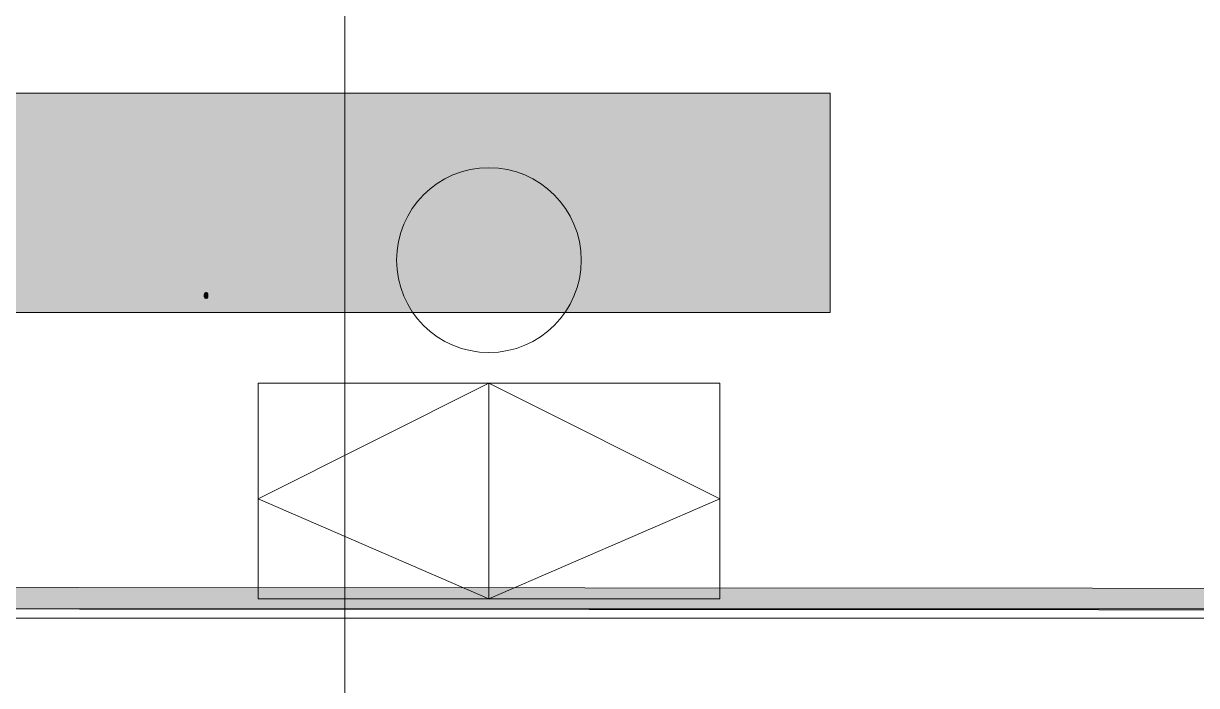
# Model space of a CAD drawing. Header units: millimetres. Extents: x 0 to 1189, y 0 to 841.
# Drawn here: x 394.74 to 432.85, y 373.01 to 394.5 of the extents above; entities that cross this region are included whole.
import ezdxf

# ---------------------------------------------------------------- set-up
doc = ezdxf.new("R2010")
doc.units = ezdxf.units.MM

msp = doc.modelspace()

# ---------------------------------------------------------------- hatches: boundary and pattern name
at = {"true_color": 0xffffff}
h = msp.add_hatch(color=7, dxfattribs=at)
h.dxf.hatch_style = 2
h.paths.add_polyline_path([(389.397595, 392.23437), (420.940643, 392.23437), (420.940643, 385.116359), (389.397595, 385.116359)])
at = {"true_color": 0x0077b0}
h = msp.add_hatch(color=144, dxfattribs=at)
h.dxf.hatch_style = 2
h.paths.add_polyline_path([(395.035683, 392.054862), (394.451395, 392.054862), (394.451395, 391.942415), (394.426797, 391.868414), (394.355484, 391.843196), (394.276935, 391.868758), (394.251304, 391.945171), (394.25406, 392.156837), (394.279347, 392.232974), (394.355484, 392.258261), (395.163014, 392.258261), (395.236877, 392.233318), (395.264438, 392.159593), (395.258925, 392.134237), (394.855436, 390.316329), (394.823121, 390.257901), (394.758973, 390.237506), (394.683043, 390.262999), (394.65755, 390.338929), (394.65755, 390.361529)])
h = msp.add_hatch(color=144, dxfattribs=at)
h.paths.add_polyline_path([(401.081309, 389.259865), (401.081309, 388.048845), (401.051819, 387.892162), (400.962798, 387.76111), (400.832091, 387.673674), (400.677819, 387.645355), (400.474972, 387.645355), (400.318634, 387.673674), (400.189994, 387.76111), (400.100973, 387.892162), (400.071483, 388.048845), (400.071483, 388.652977), (400.100973, 388.80966), (400.189994, 388.940711), (400.319667, 389.027114), (400.474972, 389.056466), (400.878462, 389.056466), (400.878462, 389.259865), (400.863924, 389.337999), (400.821687, 389.403732), (400.756368, 389.445486), (400.677819, 389.459956), (400.372997, 389.459956), (400.299479, 389.48545), (400.27433, 389.561379), (400.299479, 389.637792), (400.372997, 389.663354), (400.677819, 389.663354), (400.834158, 389.633658), (400.962798, 389.544843), (401.051819, 389.415996)])
h.paths.add_polyline_path([(400.878462, 388.048845), (400.878462, 388.853068), (400.474972, 388.853068), (400.396424, 388.838805), (400.331105, 388.796844), (400.288868, 388.731111), (400.27433, 388.652977), (400.27433, 388.048845), (400.289213, 387.971743), (400.333861, 387.904978), (400.398836, 387.860605), (400.474972, 387.845997), (400.677819, 387.845997), (400.75499, 387.860605), (400.818931, 387.904978), (400.863579, 387.97071)])
h = msp.add_hatch(color=144, dxfattribs=at)
h.paths.add_polyline_path([(394.935782, 388.147512), (394.935782, 388.551553), (394.944817, 388.653192), (394.972093, 388.746614), (395.01787, 388.832079), (395.082405, 388.909843), (395.160169, 388.974378), (395.245634, 389.020155), (395.339056, 389.047431), (395.440695, 389.056466), (395.635756, 389.020499), (395.798985, 388.912599), (395.86352, 388.834792), (395.909297, 388.749026), (395.936573, 388.654785), (395.945608, 388.551553), (395.945608, 388.147512), (395.936143, 388.047467), (395.907919, 387.954863), (395.861195, 387.8697), (395.796229, 387.791978), (395.71967, 387.727443), (395.634378, 387.681666), (395.541128, 387.65439), (395.440695, 387.645355), (395.339056, 387.65439), (395.245634, 387.681666), (395.160169, 387.727443), (395.082405, 387.791978), (395.01787, 387.8697), (394.972093, 387.954863), (394.944817, 388.047467)])
h.paths.add_polyline_path([(395.742761, 388.150268), (395.742761, 388.554309), (395.721264, 388.669789), (395.655118, 388.768732), (395.557622, 388.834395), (395.440695, 388.855824), (395.323768, 388.834395), (395.226272, 388.768732), (395.160126, 388.669789), (395.138629, 388.554309), (395.138629, 388.150268), (395.160126, 388.032722), (395.226272, 387.935846), (395.323768, 387.868804), (395.440695, 387.845997), (395.557622, 387.868804), (395.655118, 387.935846), (395.721264, 388.033755)])
h = msp.add_hatch(color=144, dxfattribs=at)
h.dxf.hatch_style = 2
h.paths.add_polyline_path([(396.854998, 389.056466), (397.258488, 389.056466), (397.334624, 389.031524), (397.359911, 388.957799), (397.359911, 387.744023), (397.334624, 387.669264), (397.258488, 387.645355), (397.182351, 387.669264), (397.157064, 387.744023), (397.157064, 388.853068), (396.925553, 388.853068), (396.544664, 387.713155), (396.510695, 387.662305), (396.451508, 387.645355), (396.375372, 387.670642), (396.350085, 387.746779), (396.355597, 387.778198), (396.753574, 388.974886), (396.793744, 389.03676)])
h = msp.add_hatch(color=144, dxfattribs=at)
h.paths.add_polyline_path([(398.571367, 388.853068), (398.167877, 388.853068), (398.089329, 388.838805), (398.02401, 388.796844), (397.981773, 388.731111), (397.967235, 388.652977), (397.967235, 388.048845), (397.982118, 387.971743), (398.026766, 387.904978), (398.091741, 387.860605), (398.167877, 387.845997), (398.370725, 387.845997), (398.447895, 387.860605), (398.511836, 387.904978), (398.556484, 387.97071), (398.571367, 388.048845)])
h.paths.add_polyline_path([(398.974856, 387.744023), (398.949914, 387.669264), (398.876189, 387.645355), (398.746584, 387.670987), (398.644679, 387.749535), (398.519484, 387.670987), (398.370725, 387.645355), (398.167877, 387.645355), (398.011539, 387.673674), (397.882899, 387.76111), (397.793878, 387.891128), (397.764388, 388.048845), (397.764388, 388.652977), (397.793878, 388.80966), (397.882899, 388.940711), (398.011539, 389.027114), (398.167877, 389.056466), (398.67279, 389.056466), (398.748927, 389.031524), (398.774214, 388.957799), (398.774214, 387.947421), (398.799777, 387.871284), (398.876189, 387.845997), (398.949914, 387.820435)])
h = msp.add_hatch(color=144, dxfattribs=at)
h.paths.add_polyline_path([(401.485786, 388.147512), (401.485786, 388.551553), (401.49482, 388.653192), (401.522097, 388.746614), (401.567874, 388.832079), (401.632409, 388.909843), (401.710173, 388.974378), (401.795638, 389.020155), (401.88906, 389.047431), (401.990699, 389.056466), (402.18576, 389.020499), (402.348989, 388.912599), (402.413524, 388.834792), (402.459301, 388.749026), (402.486577, 388.654785), (402.495612, 388.551553), (402.495612, 388.147512), (402.486147, 388.047467), (402.457923, 387.954863), (402.411199, 387.8697), (402.346233, 387.791978), (402.269674, 387.727443), (402.184382, 387.681666), (402.091132, 387.65439), (401.990699, 387.645355), (401.88906, 387.65439), (401.795638, 387.681666), (401.710173, 387.727443), (401.632409, 387.791978), (401.567874, 387.8697), (401.522097, 387.954863), (401.49482, 388.047467)])
h.paths.add_polyline_path([(402.292765, 388.150268), (402.292765, 388.554309), (402.271267, 388.669789), (402.205122, 388.768732), (402.107625, 388.834395), (401.990699, 388.855824), (401.873772, 388.834395), (401.776276, 388.768732), (401.71013, 388.669789), (401.688633, 388.554309), (401.688633, 388.150268), (401.71013, 388.032722), (401.776276, 387.935846), (401.873772, 387.868804), (401.990699, 387.845997), (402.107625, 387.868804), (402.205122, 387.935846), (402.271267, 388.033755)])
h = msp.add_hatch(color=144, dxfattribs=at)
h.dxf.hatch_style = 2
h.paths.add_polyline_path([(403.591338, 387.744023), (403.591338, 388.957799), (403.616625, 389.031524), (403.692761, 389.056466), (404.197674, 389.056466), (404.351946, 389.027114), (404.482653, 388.940711), (404.571674, 388.80966), (404.601164, 388.652977), (404.601164, 387.744023), (404.575877, 387.669264), (404.49974, 387.645355), (404.423604, 387.669264), (404.398317, 387.744023), (404.398317, 388.652977), (404.383778, 388.731111), (404.341542, 388.796844), (404.276223, 388.839839), (404.197674, 388.853068), (403.794185, 388.853068), (403.794185, 387.744023), (403.768898, 387.669264), (403.692761, 387.645355), (403.616625, 387.669264)])
h = msp.add_hatch(color=144, dxfattribs=at)
h.paths.add_polyline_path([(405.005641, 388.147512), (405.005641, 388.551553), (405.014675, 388.653192), (405.041952, 388.746614), (405.087729, 388.832079), (405.152264, 388.909843), (405.230028, 388.974378), (405.315492, 389.020155), (405.408915, 389.047431), (405.510554, 389.056466), (405.705615, 389.020499), (405.868844, 388.912599), (405.933379, 388.834792), (405.979156, 388.749026), (406.006432, 388.654785), (406.015467, 388.551553), (406.015467, 388.147512), (406.006002, 388.047467), (405.977778, 387.954863), (405.931053, 387.8697), (405.866088, 387.791978), (405.789529, 387.727443), (405.704237, 387.681666), (405.610987, 387.65439), (405.510554, 387.645355), (405.408915, 387.65439), (405.315492, 387.681666), (405.230028, 387.727443), (405.152264, 387.791978), (405.087729, 387.8697), (405.041952, 387.954863), (405.014675, 388.047467)])
h.paths.add_polyline_path([(405.81262, 388.150268), (405.81262, 388.554309), (405.791122, 388.669789), (405.724976, 388.768732), (405.62748, 388.834395), (405.510554, 388.855824), (405.393627, 388.834395), (405.296131, 388.768732), (405.229985, 388.669789), (405.208488, 388.554309), (405.208488, 388.150268), (405.229985, 388.032722), (405.296131, 387.935846), (405.393627, 387.868804), (405.510554, 387.845997), (405.62748, 387.868804), (405.724976, 387.935846), (405.791122, 388.033755)])
h = msp.add_hatch(color=144, dxfattribs=at)
h.dxf.hatch_style = 2
h.paths.add_polyline_path([(406.521367, 389.056466), (407.42977, 389.056466), (407.585144, 389.027114), (407.715299, 388.940711), (407.804114, 388.80966), (407.833811, 388.652977), (407.833811, 387.744023), (407.808248, 387.669264), (407.731836, 387.645355), (407.655699, 387.669264), (407.630412, 387.744023), (407.630412, 388.652977), (407.615943, 388.731111), (407.574188, 388.796844), (407.508387, 388.839839), (407.42977, 388.853068), (407.226923, 388.853068), (407.226923, 387.744023), (407.201429, 387.669264), (407.125499, 387.645355), (407.051498, 387.669264), (407.02628, 387.744023), (407.02628, 388.853068), (406.622791, 388.853068), (406.622791, 387.744023), (406.597504, 387.669264), (406.521367, 387.645355), (406.445231, 387.669264), (406.419944, 387.744023), (406.419944, 388.957799), (406.445231, 389.031524)])
h = msp.add_hatch(color=144, dxfattribs=at)
h.paths.add_polyline_path([(408.238012, 388.147512), (408.238012, 388.551553), (408.247047, 388.653192), (408.274324, 388.746614), (408.3201, 388.832079), (408.384636, 388.909843), (408.4624, 388.974378), (408.547864, 389.020155), (408.641287, 389.047431), (408.742925, 389.056466), (408.937987, 389.020499), (409.101215, 388.912599), (409.165751, 388.834792), (409.211527, 388.749026), (409.238804, 388.654785), (409.247839, 388.551553), (409.247839, 388.147512), (409.238373, 388.047467), (409.210149, 387.954863), (409.163425, 387.8697), (409.098459, 387.791978), (409.021901, 387.727443), (408.936609, 387.681666), (408.843359, 387.65439), (408.742925, 387.645355), (408.641287, 387.65439), (408.547864, 387.681666), (408.4624, 387.727443), (408.384636, 387.791978), (408.3201, 387.8697), (408.274324, 387.954863), (408.247047, 388.047467)])
h.paths.add_polyline_path([(409.044991, 388.150268), (409.044991, 388.554309), (409.023494, 388.669789), (408.957348, 388.768732), (408.859852, 388.834395), (408.742925, 388.855824), (408.625999, 388.834395), (408.528503, 388.768732), (408.462357, 388.669789), (408.44086, 388.554309), (408.44086, 388.150268), (408.462357, 388.032722), (408.528503, 387.935846), (408.625999, 387.868804), (408.742925, 387.845997), (408.859852, 387.868804), (408.957348, 387.935846), (409.023494, 388.033755)])
h = msp.add_hatch(color=144, dxfattribs=at)
h.dxf.hatch_style = 2
h.paths.add_polyline_path([(410.157228, 389.056466), (410.560718, 389.056466), (410.636855, 389.031524), (410.662142, 388.957799), (410.662142, 387.744023), (410.636855, 387.669264), (410.560718, 387.645355), (410.484581, 387.669264), (410.459294, 387.744023), (410.459294, 388.853068), (410.227784, 388.853068), (409.846894, 387.713155), (409.812926, 387.662305), (409.753739, 387.645355), (409.677602, 387.670642), (409.652315, 387.746779), (409.657827, 387.778198), (410.055805, 388.974886), (410.095975, 389.03676)])
h = msp.add_hatch(color=144, dxfattribs=at)
h.dxf.hatch_style = 2
h.paths.add_polyline_path([(411.269465, 388.393354), (411.904465, 389.028354), (411.935609, 389.049852), (411.975021, 389.056466), (412.051158, 389.031524), (412.076445, 388.957799), (412.045577, 388.887243), (411.602399, 388.44131), (412.057152, 387.803554), (412.076445, 387.744023), (412.051158, 387.669264), (411.975021, 387.645355), (411.926445, 387.656035), (411.890685, 387.687799), (411.455776, 388.297443), (411.269465, 388.108376), (411.269465, 387.744023), (411.244178, 387.669264), (411.168042, 387.645355), (411.091905, 387.669264), (411.066618, 387.744023), (411.066618, 388.957799), (411.091905, 389.031524), (411.168042, 389.056466), (411.244178, 389.031524), (411.269465, 388.957799)])
h = msp.add_hatch(color=144, dxfattribs=at)
h.paths.add_polyline_path([(413.2879, 388.853068), (412.884411, 388.853068), (412.805863, 388.838805), (412.740544, 388.796844), (412.698307, 388.731111), (412.683768, 388.652977), (412.683768, 388.048845), (412.698651, 387.971743), (412.7433, 387.904978), (412.808274, 387.860605), (412.884411, 387.845997), (413.087258, 387.845997), (413.164428, 387.860605), (413.228369, 387.904978), (413.273018, 387.97071), (413.2879, 388.048845)])
h.paths.add_polyline_path([(413.69139, 387.744023), (413.666447, 387.669264), (413.592722, 387.645355), (413.463118, 387.670987), (413.361212, 387.749535), (413.236017, 387.670987), (413.087258, 387.645355), (412.884411, 387.645355), (412.728072, 387.673674), (412.599432, 387.76111), (412.510411, 387.891128), (412.480921, 388.048845), (412.480921, 388.652977), (412.510411, 388.80966), (412.599432, 388.940711), (412.728072, 389.027114), (412.884411, 389.056466), (413.389324, 389.056466), (413.465461, 389.031524), (413.490748, 388.957799), (413.490748, 387.947421), (413.51631, 387.871284), (413.592722, 387.845997), (413.666447, 387.820435)])
h = msp.add_hatch(color=144, dxfattribs=at)
h.paths.add_polyline_path([(407.694428, 386.541377), (407.786274, 386.596498), (407.870265, 386.61524), (407.91581, 386.629089), (407.956806, 386.668156), (407.987261, 386.717766), (407.997045, 386.767375), (407.985952, 386.826355), (407.952948, 386.875413), (407.903683, 386.907797), (407.84491, 386.917857), (407.786136, 386.90697), (407.736871, 386.875413), (407.705314, 386.826355), (407.694428, 386.767375)])
h.paths.add_polyline_path([(408.071459, 386.585474), (408.165097, 386.528354), (408.238477, 386.446016), (408.284159, 386.346246), (408.299662, 386.238208), (408.299662, 385.933937), (408.271412, 385.788348), (408.187765, 385.667149), (408.066154, 385.584122), (407.920977, 385.556906), (407.774699, 385.584122), (407.651984, 385.667149), (407.56944, 385.789175), (407.542292, 385.933937), (407.542292, 386.767375), (407.564341, 386.885128), (407.631038, 386.983451), (407.728259, 387.048495), (407.84491, 387.070543), (407.962181, 387.048219), (408.060435, 386.981246), (408.125478, 386.884853), (408.147527, 386.767375), (408.12851, 386.664642)])
h.paths.add_polyline_path([(408.147527, 385.935591), (408.147527, 386.238208), (408.131266, 386.3253), (408.081932, 386.399163), (408.008483, 386.448704), (407.920977, 386.464758), (407.833472, 386.448704), (407.760022, 386.399163), (407.710689, 386.3253), (407.694428, 386.238208), (407.694428, 385.935591), (407.710689, 385.847328), (407.760022, 385.775187), (407.833472, 385.724545), (407.920977, 385.707388), (408.008483, 385.724545), (408.081932, 385.775187), (408.131266, 385.848155)])
h = msp.add_hatch(color=144, dxfattribs=at)
h.dxf.hatch_style = 2
h.paths.add_polyline_path([(395.380731, 385.859523), (395.370947, 385.922706), (395.340492, 385.969766), (395.251195, 386.010005), (395.154181, 386.010005), (395.101265, 386.033156), (395.078114, 386.086073), (395.101265, 386.141194), (395.175128, 386.164345), (395.198279, 386.164345), (395.223635, 386.162141), (395.290952, 386.173303), (395.340492, 386.206789), (395.370947, 386.254125), (395.380731, 386.312622), (395.370671, 386.371396), (395.338287, 386.420661), (395.289022, 386.452838), (395.230249, 386.463104), (395.154181, 386.463104), (395.08397, 386.45332), (394.99929, 386.424519), (394.930044, 386.395994), (394.908339, 386.386485), (394.868101, 386.414046), (394.851564, 386.466963), (394.882846, 386.524082), (394.976139, 386.575001), (395.071568, 386.605455), (395.154181, 386.61524), (395.230249, 386.61524), (395.347796, 386.59326), (395.446326, 386.528699), (395.510887, 386.429962), (395.532866, 386.312622), (395.507304, 386.176403), (395.429238, 386.086073), (395.507304, 385.995742), (395.532866, 385.859523), (395.510887, 385.742183), (395.446326, 385.643447), (395.347796, 385.578059), (395.230249, 385.556906), (395.154181, 385.556906), (395.069639, 385.566415), (394.973934, 385.59494), (394.88195, 385.646134), (394.851564, 385.705183), (394.868101, 385.7581), (394.910544, 385.785661), (394.934729, 385.776152), (395.001495, 385.747627), (395.084246, 385.717172), (395.154181, 385.707388), (395.230249, 385.707388), (395.289022, 385.718481), (395.338287, 385.751485), (395.369844, 385.80075)])
h = msp.add_hatch(color=144, dxfattribs=at)
h.dxf.hatch_style = 2
h.paths.add_polyline_path([(395.98829, 386.118043), (396.46454, 386.594293), (396.517457, 386.61524), (396.574508, 386.596498), (396.593525, 386.541377), (396.570374, 386.48846), (396.237991, 386.153872), (396.578642, 385.675417), (396.593525, 385.630769), (396.574508, 385.574821), (396.517457, 385.556906), (396.454067, 385.588877), (396.128299, 386.045834), (395.98829, 385.904172), (395.98829, 385.630769), (395.969273, 385.574821), (395.912223, 385.556906), (395.855172, 385.574821), (395.836155, 385.630769), (395.836155, 386.541377), (395.855172, 386.596498), (395.912223, 386.61524), (395.969273, 386.596498), (395.98829, 386.541377)])
h = msp.add_hatch(color=144, dxfattribs=at)
h.dxf.hatch_style = 2
h.paths.add_polyline_path([(397.502216, 385.402566), (397.502216, 385.556906), (397.199598, 385.556906), (397.082327, 385.578059), (396.985727, 385.643447), (396.91903, 385.742183), (396.896981, 385.859523), (396.896981, 386.541377), (396.915998, 386.596498), (396.973049, 386.61524), (397.0301, 386.596498), (397.049117, 386.541377), (397.049117, 385.859523), (397.060279, 385.801577), (397.093765, 385.751485), (397.142754, 385.718481), (397.199598, 385.707388), (397.502216, 385.707388), (397.502216, 386.541377), (397.521233, 386.596498), (397.578283, 386.61524), (397.635334, 386.596498), (397.654351, 386.541377), (397.654351, 385.404771), (397.632578, 385.287017), (397.56781, 385.188694), (397.47121, 385.123651), (397.353939, 385.101602), (397.049117, 385.101602), (396.992066, 385.120688), (396.973049, 385.178221), (396.9962, 385.231138), (397.049117, 385.254289), (397.351734, 385.254289), (397.410507, 385.264349), (397.459772, 385.296733), (397.491329, 385.344068)])
h = msp.add_hatch(color=144, dxfattribs=at)
h.dxf.hatch_style = 2
h.paths.add_polyline_path([(398.626982, 386.312622), (398.626982, 385.859523), (398.638144, 385.801577), (398.671631, 385.751485), (398.72062, 385.718481), (398.777464, 385.707388), (399.004013, 385.707388), (399.061064, 385.688302), (399.080081, 385.630769), (399.061064, 385.574821), (399.004013, 385.556906), (398.777464, 385.556906), (398.660193, 385.578059), (398.563592, 385.643447), (398.496895, 385.741357), (398.474847, 385.859523), (398.474847, 386.312622), (398.496895, 386.429962), (398.563592, 386.528699), (398.660193, 386.59326), (398.777464, 386.61524), (399.004013, 386.61524), (399.061064, 386.596223), (399.080081, 386.539172), (399.061064, 386.482121), (399.004013, 386.463104), (398.777464, 386.463104), (398.718691, 386.452218), (398.669426, 386.420661), (398.637869, 386.371396)])
h = msp.add_hatch(color=144, dxfattribs=at)
h.dxf.hatch_style = 2
h.paths.add_polyline_path([(399.837955, 385.933937), (399.535337, 386.323095), (399.535337, 385.630769), (399.516321, 385.574821), (399.45927, 385.556906), (399.402219, 385.574821), (399.383202, 385.630769), (399.383202, 386.541377), (399.402219, 386.596498), (399.45927, 386.61524), (399.497304, 386.603871), (399.535337, 386.568937), (399.837955, 386.179228), (400.140572, 386.568937), (400.178881, 386.603871), (400.217191, 386.61524), (400.272312, 386.596498), (400.291054, 386.541377), (400.291054, 385.630769), (400.272312, 385.574821), (400.217191, 385.556906), (400.159658, 385.574821), (400.140572, 385.630769), (400.140572, 386.323095)])
h = msp.add_hatch(color=144, dxfattribs=at)
h.dxf.hatch_style = 2
h.paths.add_polyline_path([(401.721393, 386.312622), (401.721393, 385.859523), (401.732555, 385.801577), (401.766042, 385.751485), (401.815031, 385.718481), (401.871875, 385.707388), (402.098425, 385.707388), (402.155475, 385.688302), (402.174492, 385.630769), (402.155475, 385.574821), (402.098425, 385.556906), (401.871875, 385.556906), (401.754604, 385.578059), (401.658004, 385.643447), (401.591306, 385.741357), (401.569258, 385.859523), (401.569258, 386.312622), (401.591306, 386.429962), (401.658004, 386.528699), (401.754604, 386.59326), (401.871875, 386.61524), (402.098425, 386.61524), (402.155475, 386.596223), (402.174492, 386.539172), (402.155475, 386.482121), (402.098425, 386.463104), (401.871875, 386.463104), (401.813102, 386.452218), (401.763837, 386.420661), (401.73228, 386.371396)])
h = msp.add_hatch(color=144, dxfattribs=at)
h.dxf.hatch_style = 2
h.paths.add_polyline_path([(402.947249, 386.086073), (403.222305, 385.673213), (403.234983, 385.630769), (403.215966, 385.574821), (403.158915, 385.556906), (403.095525, 385.588877), (402.856298, 385.948269), (402.617071, 385.588877), (402.553681, 385.556906), (402.500764, 385.577852), (402.477613, 385.630769), (402.490291, 385.673213), (402.765348, 386.086073), (402.490291, 386.496728), (402.477613, 386.541377), (402.49663, 386.596498), (402.553681, 386.61524), (402.617071, 386.583269), (402.856298, 386.223877), (403.095525, 386.583269), (403.158915, 386.61524), (403.215966, 386.597325), (403.234983, 386.541377), (403.222305, 386.496728)])
h = msp.add_hatch(color=144, dxfattribs=at)
h.paths.add_polyline_path([(403.917124, 386.464758), (403.829619, 386.448704), (403.756169, 386.399163), (403.706836, 386.326127), (403.690575, 386.238208), (403.690575, 386.162141), (404.143674, 386.162141), (404.143674, 386.238208), (404.127413, 386.326127), (404.078079, 386.399163), (404.00463, 386.448704)])
h.paths.add_polyline_path([(403.690575, 386.010005), (403.690575, 385.859523), (403.701737, 385.801577), (403.735223, 385.751485), (403.784212, 385.718481), (403.841057, 385.707388), (404.219741, 385.707388), (404.276792, 385.688302), (404.295809, 385.630769), (404.276792, 385.574821), (404.219741, 385.556906), (403.841057, 385.556906), (403.723786, 385.578059), (403.627185, 385.643447), (403.560488, 385.741357), (403.538439, 385.859523), (403.538439, 386.236555), (403.565587, 386.382764), (403.648131, 386.504996), (403.770846, 386.588023), (403.917124, 386.61524), (404.063403, 386.588299), (404.186117, 386.507201), (404.268662, 386.384694), (404.295809, 386.238208), (404.295809, 386.010005)])
h = msp.add_hatch(color=144, dxfattribs=at)
h.dxf.hatch_style = 2
h.paths.add_polyline_path([(405.054018, 385.933937), (404.751401, 386.323095), (404.751401, 385.630769), (404.732384, 385.574821), (404.675333, 385.556906), (404.618283, 385.574821), (404.599266, 385.630769), (404.599266, 386.541377), (404.618283, 386.596498), (404.675333, 386.61524), (404.713367, 386.603871), (404.751401, 386.568937), (405.054018, 386.179228), (405.356635, 386.568937), (405.394945, 386.603871), (405.433254, 386.61524), (405.488376, 386.596498), (405.507117, 386.541377), (405.507117, 385.630769), (405.488376, 385.574821), (405.433254, 385.556906), (405.375721, 385.574821), (405.356635, 385.630769), (405.356635, 386.323095)])
h = msp.add_hatch(color=144, dxfattribs=at)
h.paths.add_polyline_path([(406.41568, 385.859523), (406.393631, 385.742183), (406.328587, 385.643447), (406.230333, 385.578059), (406.113062, 385.556906), (405.886513, 385.556906), (405.829462, 385.574821), (405.810445, 385.630769), (405.810445, 386.541377), (405.829462, 386.596498), (405.886513, 386.61524), (405.943564, 386.596498), (405.962581, 386.541377), (405.962581, 386.162141), (406.113062, 386.162141), (406.230333, 386.140161), (406.328587, 386.0756), (406.393631, 385.97707)])
h.paths.add_polyline_path([(406.265198, 385.859523), (406.254105, 385.918297), (406.221101, 385.967562), (406.171836, 385.999119), (406.113062, 386.010005), (405.962581, 386.010005), (405.962581, 385.707388), (406.113062, 385.707388), (406.171836, 385.718481), (406.221101, 385.751485), (406.254105, 385.80075)])
h.paths.add_polyline_path([(406.567815, 386.541377), (406.586901, 386.596498), (406.644434, 386.61524), (406.699555, 386.596498), (406.718297, 386.541377), (406.718297, 385.630769), (406.699555, 385.574821), (406.644434, 385.556906), (406.586901, 385.574821), (406.567815, 385.630769)])
h = msp.add_hatch(color=144, dxfattribs=at)
h.dxf.hatch_style = 2
h.paths.add_polyline_path([(409.121636, 385.630769), (409.121636, 386.541377), (409.140653, 386.596498), (409.197704, 386.61524), (409.576389, 386.61524), (409.692213, 386.59326), (409.79026, 386.528699), (409.856957, 386.429962), (409.879006, 386.312622), (409.879006, 385.630769), (409.859989, 385.574821), (409.802938, 385.556906), (409.745887, 385.574821), (409.72687, 385.630769), (409.72687, 386.312622), (409.715984, 386.371396), (409.684427, 386.420661), (409.635162, 386.452838), (409.576389, 386.463104), (409.273771, 386.463104), (409.273771, 385.630769), (409.254755, 385.574821), (409.197704, 385.556906), (409.140653, 385.574821)])
h = msp.add_hatch(color=144, dxfattribs=at)
h.paths.add_polyline_path([(410.182462, 386.541377), (410.201479, 386.596498), (410.25853, 386.61524), (410.637215, 386.61524), (410.754486, 386.59326), (410.851086, 386.528699), (410.917783, 386.429962), (410.939832, 386.312622), (410.939832, 385.859523), (410.917783, 385.742183), (410.851086, 385.643447), (410.754486, 385.578059), (410.637215, 385.556906), (410.334598, 385.556906), (410.334598, 385.176016), (410.315581, 385.120413), (410.25853, 385.101602), (410.201479, 385.120413), (410.182462, 385.176016)])
h.paths.add_polyline_path([(410.334598, 386.463104), (410.334598, 385.707388), (410.637215, 385.707388), (410.694886, 385.718481), (410.743048, 385.751485), (410.776535, 385.80075), (410.787697, 385.859523), (410.787697, 386.312622), (410.77681, 386.371396), (410.745253, 386.420661), (410.695988, 386.452838), (410.637215, 386.463104)])
h = msp.add_hatch(color=144, dxfattribs=at)
h.dxf.hatch_style = 2
h.paths.add_polyline_path([(412.000658, 386.541377), (412.000658, 385.630769), (411.981641, 385.574821), (411.924591, 385.556906), (411.545906, 385.556906), (411.428635, 385.578059), (411.332034, 385.643447), (411.265337, 385.741357), (411.243289, 385.859523), (411.243289, 386.541377), (411.262305, 386.596498), (411.319356, 386.61524), (411.376407, 386.596498), (411.395424, 386.541377), (411.395424, 385.859523), (411.406586, 385.801577), (411.440072, 385.751485), (411.489062, 385.718481), (411.545906, 385.707388), (411.848523, 385.707388), (411.848523, 386.541377), (411.86754, 386.596498), (411.924591, 386.61524), (411.981641, 386.596498)])
h = msp.add_hatch(color=144, dxfattribs=at)
h.dxf.hatch_style = 2
h.paths.add_polyline_path([(412.758867, 385.933937), (412.45625, 386.323095), (412.45625, 385.630769), (412.437233, 385.574821), (412.380182, 385.556906), (412.323132, 385.574821), (412.304115, 385.630769), (412.304115, 386.541377), (412.323132, 386.596498), (412.380182, 386.61524), (412.418216, 386.603871), (412.45625, 386.568937), (412.758867, 386.179228), (413.061485, 386.568937), (413.099794, 386.603871), (413.138103, 386.61524), (413.193225, 386.596498), (413.211966, 386.541377), (413.211966, 385.630769), (413.193225, 385.574821), (413.138103, 385.556906), (413.08057, 385.574821), (413.061485, 385.630769), (413.061485, 386.323095)])
h = msp.add_hatch(color=144, dxfattribs=at)
h.paths.add_polyline_path([(413.893979, 386.464758), (413.806474, 386.448704), (413.733024, 386.399163), (413.683691, 386.326127), (413.66743, 386.238208), (413.66743, 386.162141), (414.120529, 386.162141), (414.120529, 386.238208), (414.104268, 386.326127), (414.054934, 386.399163), (413.981485, 386.448704)])
h.paths.add_polyline_path([(413.66743, 386.010005), (413.66743, 385.859523), (413.678592, 385.801577), (413.712078, 385.751485), (413.761067, 385.718481), (413.817911, 385.707388), (414.196596, 385.707388), (414.253647, 385.688302), (414.272664, 385.630769), (414.253647, 385.574821), (414.196596, 385.556906), (413.817911, 385.556906), (413.70064, 385.578059), (413.60404, 385.643447), (413.537343, 385.741357), (413.515294, 385.859523), (413.515294, 386.236555), (413.542442, 386.382764), (413.624986, 386.504996), (413.7477, 386.588023), (413.893979, 386.61524), (414.040258, 386.588299), (414.162972, 386.507201), (414.245517, 386.384694), (414.272664, 386.238208), (414.272664, 386.010005)])
h = msp.add_hatch(color=144, dxfattribs=at)
h.dxf.hatch_style = 2
h.paths.add_polyline_path([(415.33349, 386.541377), (415.33349, 385.630769), (415.314473, 385.574821), (415.257423, 385.556906), (415.200372, 385.574821), (415.181355, 385.630769), (415.181355, 386.010005), (414.878738, 386.010005), (414.762914, 386.031985), (414.664866, 386.096546), (414.598169, 386.193698), (414.576121, 386.308213), (414.576121, 386.541377), (414.595137, 386.596498), (414.652188, 386.61524), (414.709239, 386.596498), (414.728256, 386.541377), (414.728256, 386.314827), (414.739418, 386.256054), (414.772904, 386.206789), (414.821894, 386.173303), (414.878738, 386.162141), (415.181355, 386.162141), (415.181355, 386.541377), (415.200372, 386.596498), (415.257423, 386.61524), (415.314473, 386.596498)])
h = msp.add_hatch(color=144, dxfattribs=at)
h.paths.add_polyline_path([(416.242181, 386.463104), (415.939564, 386.463104), (415.880791, 386.452218), (415.831526, 386.420661), (415.799969, 386.371396), (415.789082, 386.312622), (415.789082, 385.859523), (415.800244, 385.801577), (415.833731, 385.751485), (415.88272, 385.718481), (415.939564, 385.707388), (416.091699, 385.707388), (416.14937, 385.718481), (416.197533, 385.751485), (416.231019, 385.80075), (416.242181, 385.859523)])
h.paths.add_polyline_path([(416.544798, 385.630769), (416.526057, 385.574821), (416.470935, 385.556906), (416.373577, 385.576199), (416.297303, 385.635179), (416.203183, 385.576199), (416.091699, 385.556906), (415.939564, 385.556906), (415.822293, 385.578059), (415.725692, 385.643447), (415.658995, 385.741357), (415.636947, 385.859523), (415.636947, 386.312622), (415.658995, 386.429962), (415.725692, 386.528699), (415.822293, 386.59326), (415.939564, 386.61524), (416.318249, 386.61524), (416.3753, 386.596498), (416.394317, 386.541377), (416.394317, 385.783456), (416.413402, 385.726405), (416.470935, 385.707388), (416.526057, 385.688302)])
h = msp.add_hatch(color=144, dxfattribs=at)
h.dxf.hatch_style = 2
h.paths.add_polyline_path([(417.000262, 386.010005), (417.000262, 385.630769), (416.981245, 385.574821), (416.924194, 385.556906), (416.867143, 385.574821), (416.848126, 385.630769), (416.848126, 386.541377), (416.867143, 386.596498), (416.924194, 386.61524), (416.981245, 386.596498), (417.000262, 386.541377), (417.000262, 386.162141), (417.453361, 386.162141), (417.453361, 386.541377), (417.472378, 386.596498), (417.529428, 386.61524), (417.586479, 386.596498), (417.605496, 386.541377), (417.605496, 385.630769), (417.586479, 385.574821), (417.529428, 385.556906), (417.472378, 385.574821), (417.453361, 385.630769), (417.453361, 386.010005)])
h = msp.add_hatch(color=144, dxfattribs=at)
h.dxf.hatch_style = 2
h.paths.add_polyline_path([(418.666322, 386.541377), (418.666322, 385.630769), (418.647305, 385.574821), (418.590255, 385.556906), (418.21157, 385.556906), (418.094299, 385.578059), (417.997698, 385.643447), (417.931001, 385.741357), (417.908953, 385.859523), (417.908953, 386.541377), (417.927969, 386.596498), (417.98502, 386.61524), (418.042071, 386.596498), (418.061088, 386.541377), (418.061088, 385.859523), (418.07225, 385.801577), (418.105736, 385.751485), (418.154726, 385.718481), (418.21157, 385.707388), (418.514187, 385.707388), (418.514187, 386.541377), (418.533204, 386.596498), (418.590255, 386.61524), (418.647305, 386.596498)])
h = msp.add_hatch(color=144, dxfattribs=at)
h.paths.add_polyline_path([(419.238221, 386.01221), (419.132525, 386.044249), (419.045846, 386.111429), (418.988796, 386.204171), (418.969779, 386.312622), (418.991827, 386.429962), (419.058524, 386.528699), (419.155125, 386.59326), (419.272396, 386.61524), (419.651081, 386.61524), (419.708132, 386.596498), (419.727149, 386.541377), (419.727149, 385.630769), (419.708132, 385.574821), (419.651081, 385.556906), (419.59403, 385.574821), (419.575013, 385.630769), (419.575013, 386.010005), (419.422326, 386.010005), (419.107031, 385.586672), (419.079746, 385.563727), (419.045846, 385.556906), (418.988796, 385.574821), (418.969779, 385.630769), (418.984662, 385.677622)])
h.paths.add_polyline_path([(419.121914, 386.312622), (419.133076, 386.254676), (419.166563, 386.204584), (419.215552, 386.171098), (419.272396, 386.159936), (419.575013, 386.159936), (419.575013, 386.463104), (419.272396, 386.463104), (419.213623, 386.452218), (419.164358, 386.420661), (419.132801, 386.371396)])
h = msp.add_hatch(color=144, dxfattribs=at)
h.dxf.hatch_style = 2
h.paths.add_polyline_path([(420.50024, 386.086073), (420.775297, 385.673213), (420.787975, 385.630769), (420.768958, 385.574821), (420.711907, 385.556906), (420.648517, 385.588877), (420.40929, 385.948269), (420.170062, 385.588877), (420.106673, 385.556906), (420.053756, 385.577852), (420.030605, 385.630769), (420.043283, 385.673213), (420.318339, 386.086073), (420.043283, 386.496728), (420.030605, 386.541377), (420.049622, 386.596498), (420.106673, 386.61524), (420.170062, 386.583269), (420.40929, 386.223877), (420.648517, 386.583269), (420.711907, 386.61524), (420.768958, 386.597325), (420.787975, 386.541377), (420.775297, 386.496728)])
h = msp.add_hatch(color=144, dxfattribs=at)
h.dxf.hatch_style = 2
h.paths.add_polyline_path([(400.594382, 385.707388), (400.613399, 385.764439), (400.670449, 385.783456), (400.7275, 385.764439), (400.746517, 385.707388), (400.746517, 385.630769), (400.7275, 385.574821), (400.670449, 385.556906), (400.613399, 385.574821), (400.594382, 385.630769)])
at = {"true_color": 0xf1d696}
h = msp.add_hatch(color=41, dxfattribs=at)
h.dxf.hatch_style = 2
h.paths.add_polyline_path([(544.880832, 376.092345), (544.882832, 375.392344), (379.982581, 375.497344), (379.982581, 376.197345)])

# ---------------------------------------------------------------- linework, layer by layer
at = {"color": 7, "lineweight": 0}
for points in [[(405.172619, 237.628134), (405.172619, 506.499545)], [(544.880832, 376.092345), (379.982581, 376.197345)], [(379.082579, 375.498344), (439.058671, 375.498344)], [(379.982581, 375.497344), (545.582834, 375.392344)], [(379.082579, 375.198344), (402.271615, 375.198344)], [(402.271615, 375.198344), (439.058671, 375.198344)]]:
    msp.add_lwpolyline(points, dxfattribs=at)
at = {"color": 144, "lineweight": 0, "true_color": 0x0077b0}
for points in [[(389.397595, 392.23437), (420.940643, 392.23437)], [(420.940643, 392.23437), (420.940643, 385.116359)], [(420.940643, 385.116359), (389.397595, 385.116359)]]:
    msp.add_lwpolyline(points, dxfattribs=at)
at = {"color": 253, "lineweight": 0, "true_color": 0x999999}
for points in [[(417.356638, 382.819356), (402.356615, 382.819356)], [(402.356615, 382.819356), (402.356615, 375.819345)], [(402.356615, 379.06935), (409.856626, 382.819356)], [(409.856626, 375.819345), (409.856626, 382.819356)], [(409.856626, 382.819356), (417.356638, 379.06935)], [(417.356638, 375.819345), (417.356638, 382.819356)], [(409.856626, 375.819345), (402.356615, 379.06935)], [(417.356638, 379.06935), (409.856626, 375.819345)], [(402.356615, 375.819345), (417.356638, 375.819345)], [(402.356615, 375.819345), (409.856626, 375.819345)]]:
    msp.add_lwpolyline(points, dxfattribs=at)
msp.add_circle((409.856626, 386.819362), 3.000005, dxfattribs=at)

doc.saveas('drawing.dxf')
